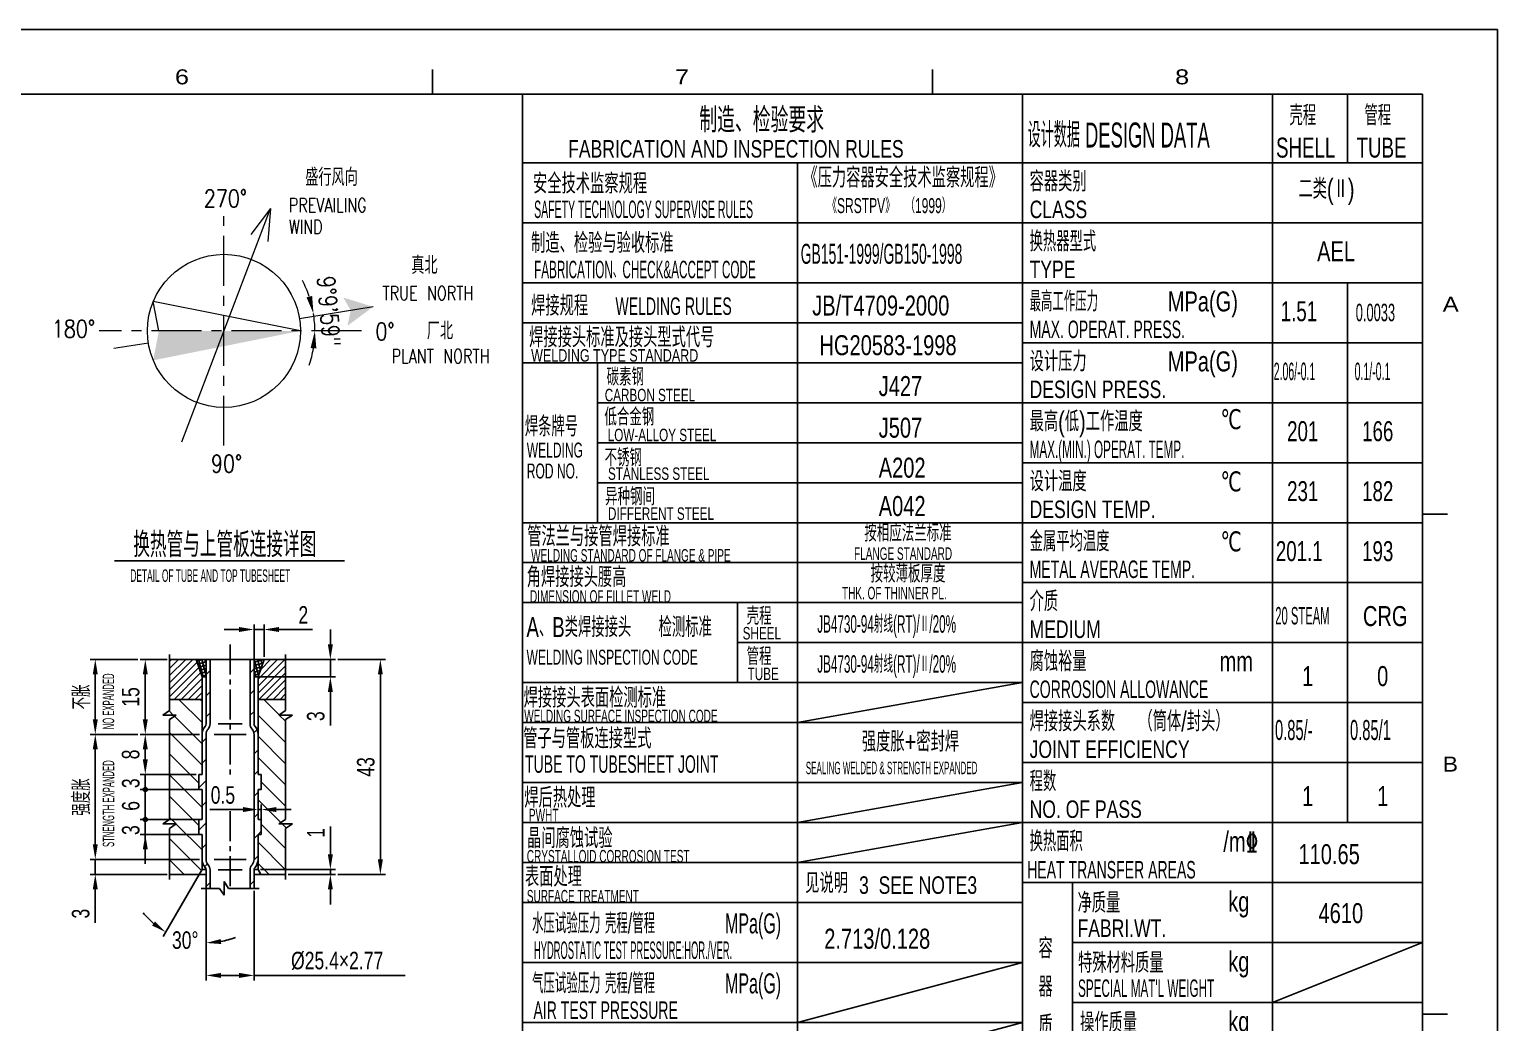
# Model space of a CAD drawing. Extents: x 0 to 840, y 0 to 594.
# Drawn here: x 546.4 to 840, y 395.3 to 594 of the extents above; entities that cross this region are included whole.
import ezdxf
from ezdxf.enums import TextEntityAlignment as Align

# ---------------------------------------------------------------- set-up
doc = ezdxf.new("R2010")
doc.units = 0
doc.header["$LTSCALE"] = 8
doc.linetypes.add('CENTER', pattern=[2, 1.25, -0.25, 0.25, -0.25])
doc.linetypes.add('CENTER2', pattern=[1.125, 0.75, -0.125, 0.125, -0.125])
doc.layers.get('0').update_dxf_attribs({"color": 2, "linetype": 'CONTINUOUS'})
doc.layers.get('DEFPOINTS').update_dxf_attribs({"linetype": 'CONTINUOUS'})
for name, color, linetype in [('3', 3, 'CENTER2'), ('D', 7, 'CONTINUOUS'), ('NKEY', 7, 'CONTINUOUS'), ('OT', 1, 'CONTINUOUS'), ('TEXT', 7, 'CONTINUOUS'), ('X4600A1$0$BORDER', 7, 'CONTINUOUS')]:
    doc.layers.add(name, color=color, linetype=linetype)
doc.styles.add('HZ0', font='TXT', dxfattribs={"width": 0.75, "bigfont": 'HZTXT0'})
doc.styles.get("Standard").update_dxf_attribs({"font": 'JDECSTD', "width": 0.75, "bigfont": 'HZDX'})
doc.styles.add('X4600A1$0$STANDARD', font='AUCAD', dxfattribs={"width": 0.8})
doc.dimstyles.new('STANDARD$0', dxfattribs={"dimscale": 0, "dimtxt": 3.5, "dimasz": 3, "dimexe": 1, "dimexo": 0.5, "dimgap": 1, "dimtad": 1, "dimdsep": 46, "dimtxsty": 'Standard', "dimcen": 0, "dimclrd": 7, "dimclre": 7, "dimclrt": 7, "dimadec": 0, "dimazin": 0, "dimtfac": 0.714286, "dimtmove": 0, "dimatfit": 3, "dimfxl": 0, "dimtolj": 1, "dimarcsym": 0})
doc.dimstyles.new('STANDARD$2', dxfattribs={"dimscale": 0, "dimtxt": 3.5, "dimasz": 3, "dimexe": 1, "dimexo": 0.0625, "dimgap": 0.09, "dimtad": 0, "dimtih": 1, "dimtoh": 1, "dimzin": 0, "dimdsep": 46, "dimtxsty": 'Standard', "dimcen": 0.09, "dimclrt": 7, "dimazin": 0, "dimtfac": 1, "dimtofl": 0, "dimtmove": 0, "dimatfit": 3, "dimfxl": 0, "dimtolj": 1, "dimarcsym": 0})

# ---------------------------------------------------------------- blocks, each defined once
blk = doc.blocks.new('*D72')
at = {"layer": 'DEFPOINTS', "color": 0}
for p in [(569.57, 467.93), (574.42, 467.93), (580.92, 452.93)]:
    blk.add_point(p, dxfattribs=at)
at = {"layer": 'TEXT', "color": 7, "lineweight": -2}
for p, q in [((573.92, 467.93), (568.57, 467.93)), ((569.57, 455.93), (569.57, 464.93)), ((580.42, 452.93), (568.57, 452.93))]:
    blk.add_line(p, q, dxfattribs=at)
at = {"layer": 'TEXT', "color": 7}
for points in [[(569.07, 464.93), (570.07, 464.93), (569.57, 467.93)], [(569.07, 455.93), (570.07, 455.93), (569.57, 452.93)]]:
    blk.add_solid(points, dxfattribs=at)
at = {"layer": 'TEXT', "color": 7, "insert": (566.66, 460.43), "char_height": 3.5, "attachment_point": 5, "rotation": 90}
blk.add_mtext('\\A1;15', dxfattribs=at)
blk = doc.blocks.new('*D73')
at = {"layer": 'DEFPOINTS', "color": 0}
for p in [(580.42, 452.93), (569.57, 444.93), (580.27, 444.93)]:
    blk.add_point(p, dxfattribs=at)
at = {"layer": 'TEXT', "color": 7, "lineweight": -2}
for p, q in [((579.92, 452.93), (568.57, 452.93)), ((569.57, 449.93), (569.57, 447.93)), ((579.77, 444.93), (568.57, 444.93))]:
    blk.add_line(p, q, dxfattribs=at)
at = {"layer": 'TEXT', "color": 7}
for points in [[(569.07, 449.93), (570.07, 449.93), (569.57, 452.93)], [(569.07, 447.93), (570.07, 447.93), (569.57, 444.93)]]:
    blk.add_solid(points, dxfattribs=at)
at = {"layer": 'TEXT', "color": 7, "insert": (566.66, 448.93), "char_height": 3.5, "attachment_point": 5, "rotation": 90}
blk.add_mtext('\\A1;8', dxfattribs=at)
blk = doc.blocks.new('*D74')
at = {"layer": 'DEFPOINTS', "color": 0}
for p in [(568.57, 467.93), (559.57, 452.93), (568.57, 452.93)]:
    blk.add_point(p, dxfattribs=at)
at = {"layer": 'TEXT', "color": 7, "lineweight": -2}
for p, q in [((568.07, 467.93), (558.57, 467.93)), ((559.57, 464.93), (559.57, 455.93)), ((568.07, 452.93), (558.57, 452.93))]:
    blk.add_line(p, q, dxfattribs=at)
at = {"layer": 'TEXT', "color": 7}
for points in [[(559.07, 464.93), (560.07, 464.93), (559.57, 467.93)], [(559.07, 455.93), (560.07, 455.93), (559.57, 452.93)]]:
    blk.add_solid(points, dxfattribs=at)
at = {"layer": 'TEXT', "color": 7, "insert": (556.82, 460.43), "char_height": 3.5, "attachment_point": 5, "rotation": 90}
blk.add_mtext('\\A1;不胀', dxfattribs=at)
blk = doc.blocks.new('*D75')
at = {"layer": 'DEFPOINTS', "color": 0}
for p in [(568.57, 452.93), (559.57, 427.93), (580.92, 427.93)]:
    blk.add_point(p, dxfattribs=at)
at = {"layer": 'TEXT', "color": 7, "lineweight": -2}
for p, q in [((568.07, 452.93), (558.57, 452.93)), ((559.57, 449.93), (559.57, 430.93)), ((580.42, 427.93), (558.57, 427.93))]:
    blk.add_line(p, q, dxfattribs=at)
at = {"layer": 'TEXT', "color": 7}
for points in [[(559.07, 449.93), (560.07, 449.93), (559.57, 452.93)], [(559.07, 430.93), (560.07, 430.93), (559.57, 427.93)]]:
    blk.add_solid(points, dxfattribs=at)
at = {"layer": 'TEXT', "color": 7, "insert": (556.82, 440.43), "char_height": 3.5, "attachment_point": 5, "rotation": 90}
blk.add_mtext('\\A1;强度胀', dxfattribs=at)
blk = doc.blocks.new('*D76')
at = {"layer": 'DEFPOINTS', "color": 0}
for p in [(580.42, 427.93), (559.57, 424.93), (574.42, 424.93)]:
    blk.add_point(p, dxfattribs=at)
at = {"layer": 'TEXT', "color": 7, "lineweight": -2}
for p, q in [((559.57, 430.93), (559.57, 433.93)), ((579.92, 427.93), (558.57, 427.93)), ((559.57, 427.93), (559.57, 424.93)), ((573.92, 424.93), (558.57, 424.93)), ((559.57, 421.93), (559.57, 415.24))]:
    blk.add_line(p, q, dxfattribs=at)
at = {"layer": 'TEXT', "color": 7}
for points in [[(559.07, 430.93), (560.07, 430.93), (559.57, 427.93)], [(559.07, 421.93), (560.07, 421.93), (559.57, 424.93)]]:
    blk.add_solid(points, dxfattribs=at)
at = {"layer": 'TEXT', "color": 7, "insert": (556.66, 417.08), "char_height": 3.5, "attachment_point": 5, "rotation": 90}
blk.add_mtext('\\A1;3', dxfattribs=at)
blk = doc.blocks.new('*D77')
at = {"layer": 'DEFPOINTS', "color": 0}
for p in [(592.12, 425.93), (606.58, 425.93), (597.63, 424.93)]:
    blk.add_point(p, dxfattribs=at)
at = {"layer": 'TEXT', "color": 7, "lineweight": -2}
for p, q in [((606.58, 428.93), (606.58, 434.52)), ((592.62, 425.93), (607.58, 425.93)), ((606.58, 424.93), (606.58, 425.93)), ((598.13, 424.93), (607.58, 424.93)), ((606.58, 421.93), (606.58, 418.93))]:
    blk.add_line(p, q, dxfattribs=at)
at = {"layer": 'TEXT', "color": 7}
for points in [[(606.08, 428.93), (607.08, 428.93), (606.58, 425.93)], [(606.08, 421.93), (607.08, 421.93), (606.58, 424.93)]]:
    blk.add_solid(points, dxfattribs=at)
at = {"layer": 'TEXT', "color": 7, "insert": (603.67, 433.23), "char_height": 3.5, "attachment_point": 5, "rotation": 90}
blk.add_mtext('\\A1;1', dxfattribs=at)
blk = doc.blocks.new('*D78')
at = {"layer": 'DEFPOINTS', "color": 0}
for p in [(607.58, 467.93), (607.58, 424.93), (616.58, 424.93)]:
    blk.add_point(p, dxfattribs=at)
at = {"layer": 'TEXT', "color": 7, "lineweight": -2}
for p, q in [((608.08, 467.93), (617.58, 467.93)), ((616.58, 464.93), (616.58, 427.93)), ((608.08, 424.93), (617.58, 424.93))]:
    blk.add_line(p, q, dxfattribs=at)
at = {"layer": 'TEXT', "color": 7}
for points in [[(616.08, 464.93), (617.08, 464.93), (616.58, 467.93)], [(616.08, 427.93), (617.08, 427.93), (616.58, 424.93)]]:
    blk.add_solid(points, dxfattribs=at)
at = {"layer": 'TEXT', "color": 7, "insert": (613.67, 446.43), "char_height": 3.5, "attachment_point": 5, "rotation": 90}
blk.add_mtext('\\A1;43', dxfattribs=at)
blk = doc.blocks.new('*D79')
at = {"layer": 'DEFPOINTS', "color": 0}
for p in [(593.32, 473.93), (593.32, 467.93), (591.32, 465.93)]:
    blk.add_point(p, dxfattribs=at)
at = {"layer": 'TEXT', "color": 7, "lineweight": -2}
for p, q in [((588.32, 473.93), (585.32, 473.93)), ((591.32, 466.43), (591.32, 474.93)), ((591.32, 473.93), (593.32, 473.93)), ((593.32, 468.43), (593.32, 474.93)), ((596.32, 473.93), (603.02, 473.93))]:
    blk.add_line(p, q, dxfattribs=at)
at = {"layer": 'TEXT', "color": 7}
for points in [[(588.32, 474.43), (588.32, 473.43), (591.32, 473.93)], [(596.32, 474.43), (596.32, 473.43), (593.32, 473.93)]]:
    blk.add_solid(points, dxfattribs=at)
at = {"layer": 'TEXT', "color": 7, "insert": (601.17, 476.85), "char_height": 3.5, "attachment_point": 5}
blk.add_mtext('\\A1;2', dxfattribs=at)
blk = doc.blocks.new('*D98')
at = {"layer": 'DEFPOINTS', "color": 0}
for p in [(596.04, 467.93), (591.32, 464.43), (606.58, 464.43)]:
    blk.add_point(p, dxfattribs=at)
at = {"layer": 'TEXT', "color": 7, "lineweight": -2}
for p, q in [((606.58, 470.93), (606.58, 473.93)), ((596.54, 467.93), (607.58, 467.93)), ((606.58, 467.93), (606.58, 464.43)), ((591.82, 464.43), (607.58, 464.43)), ((606.58, 461.43), (606.58, 454.74))]:
    blk.add_line(p, q, dxfattribs=at)
at = {"layer": 'TEXT', "color": 7}
for points in [[(606.08, 470.93), (607.08, 470.93), (606.58, 467.93)], [(606.08, 461.43), (607.08, 461.43), (606.58, 464.43)]]:
    blk.add_solid(points, dxfattribs=at)
at = {"layer": 'TEXT', "color": 7, "insert": (603.67, 456.58), "char_height": 3.5, "attachment_point": 5, "rotation": 90}
blk.add_mtext('\\A1;3', dxfattribs=at)
blk = doc.blocks.new('*D104')
at = {"layer": 'DEFPOINTS', "color": 0}
for p in [(581.72, 423.61), (591.32, 422.13), (591.32, 404.72)]:
    blk.add_point(p, dxfattribs=at)
at = {"layer": 'TEXT', "color": 7, "lineweight": -2}
for p, q in [((581.72, 423.11), (581.72, 403.72)), ((591.32, 421.63), (591.32, 403.72)), ((584.72, 404.72), (588.32, 404.72)), ((591.32, 404.72), (621.56, 404.72))]:
    blk.add_line(p, q, dxfattribs=at)
at = {"layer": 'TEXT', "color": 7}
for points in [[(584.72, 405.22), (584.72, 404.22), (581.72, 404.72)], [(588.32, 405.22), (588.32, 404.22), (591.32, 404.72)]]:
    blk.add_solid(points, dxfattribs=at)
at = {"layer": 'TEXT', "color": 7, "insert": (607.94, 407.63), "char_height": 3.5, "attachment_point": 5}
blk.add_mtext('\\A1;%%C25.4×2.77', dxfattribs=at)
blk = doc.blocks.new('*D105')
at = {"layer": 'DEFPOINTS', "color": 0}
for p in [(580.92, 425.93), (581.72, 425.81), (580.35, 424.93), (581.72, 422.13), (576.22, 412.19)]:
    blk.add_point(p, dxfattribs=at)
at = {"layer": 'TEXT', "color": 0}
for p, q in [((580.32, 424.88), (573.17, 412.51)), ((581.72, 422.06), (581.72, 410.22))]:
    blk.add_line(p, q, dxfattribs=at)
for start, end in [(218.6163, 229.3081), (280.6919, 291.3837)]:
    blk.add_arc((581.72, 427.32), 16.1, start, end, dxfattribs=at)
for points in [[(571.52, 415.52), (570.94, 414.7), (573.67, 413.37)], [(584.76, 411), (584.66, 411.99), (581.72, 411.22)]]:
    blk.add_solid(points, dxfattribs=at)
at = {"layer": 'TEXT', "color": 7, "insert": (577.56, 411.76), "char_height": 3.5, "attachment_point": 5}
blk.add_mtext('\\A1;30%%D', dxfattribs=at)

msp = doc.modelspace()

# ---------------------------------------------------------------- hatches: boundary and pattern name
at = {"layer": 'TEXT'}
h = msp.add_hatch(dxfattribs=at)
h.set_pattern_fill('_USER', color=256, angle=45, style=0, pattern_type=0)
h.set_pattern_definition([(45, (0, 10.4812), (-0.7071068, 0.7071068), [])])
h.paths.add_polyline_path([(580.924, 464.43), (579.724, 467.93), (574.423, 467.93), (574.423, 459.93), (580.924, 459.93)])
h.paths.add_polyline_path([(597.626, 467.93), (593.324, 467.93), (592.124, 464.43), (592.124, 459.93), (597.626, 459.93)])
h = msp.add_hatch(dxfattribs=at)
h.set_pattern_fill('ANSI37', color=256, scale=0.2, angle=60, style=0)
h.set_pattern_definition([(105, (0, 10.4812), (-0.6133629, -0.1643501), []), (195, (0, 10.4812), (0.1643501, -0.6133629), [])])
h.paths.add_polyline_path([(580.924, 464.43), (581.724, 464.43), (581.724, 467.93), (579.724, 467.93)])
h.paths.add_polyline_path([(593.324, 467.93), (591.324, 467.93), (591.324, 464.43), (592.124, 464.43)])
h = msp.add_hatch(dxfattribs=at)
h.set_pattern_fill('_USER', color=256, scale=3, angle=45, style=0, pattern_type=0)
h.set_pattern_definition([(45, (0, 10.4812), (-2.12132, 2.12132), [])])
h.paths.add_polyline_path([(582.524, 467.93), (581.724, 467.93), (581.724, 455.047, -0.1826758), (581.524, 454.518, 0.1826758), (580.924, 452.93), (580.924, 444.93), (580.274, 444.93), (580.274, 441.93), (580.924, 441.93), (580.924, 435.93), (580.274, 435.93), (580.274, 432.93), (580.924, 432.93), (580.924, 427.93, 0.1826758), (581.524, 426.343, -0.1826758), (581.724, 425.814), (581.724, 422.127), (582.524, 422.127), (582.524, 425.814, 0.1826758), (582.124, 426.872, -0.1826758), (581.724, 427.93), (581.724, 452.93, -0.1826758), (582.124, 453.989, 0.1826758), (582.524, 455.047)])
h.paths.add_polyline_path([(591.324, 467.93), (590.524, 467.93), (590.524, 455.047, 0.1826758), (590.924, 453.989, -0.1826758), (591.324, 452.93), (591.324, 427.93, -0.1826758), (590.924, 426.872, 0.1826758), (590.524, 425.814), (590.524, 422.127), (591.324, 422.127), (591.324, 425.814, -0.1826758), (591.524, 426.343, 0.1826758), (592.124, 427.93), (592.124, 432.93), (592.774, 432.93), (592.774, 435.93), (592.124, 435.93), (592.124, 441.93), (592.774, 441.93), (592.774, 444.93), (592.124, 444.93), (592.124, 452.93, 0.1826758), (591.524, 454.518, -0.1826758), (591.324, 455.047)])
h = msp.add_hatch(dxfattribs=at)
h.set_pattern_fill('_USER', color=256, scale=3, angle=135, style=0, pattern_type=0)
h.set_pattern_definition([(135, (3.236, 23.224), (-2.12132, -2.12132), [])])
h.paths.add_polyline_path([(575.773, 456.821), (574.423, 455.921), (574.423, 435.93), (574.425, 435.93), (573.073, 435.029), (575.773, 435.029), (574.423, 434.129), (574.423, 424.93), (580.347, 424.93), (580.924, 425.93), (580.924, 432.93), (580.274, 432.93), (580.274, 435.93), (580.924, 435.93), (580.924, 441.93), (580.274, 441.93), (580.274, 444.93), (580.924, 444.93), (580.924, 459.93), (574.423, 459.93), (574.423, 457.721), (573.073, 456.821)])
h.paths.add_polyline_path([(592.124, 444.93), (592.774, 444.93), (592.774, 441.93), (592.124, 441.93), (592.124, 437.905), (592.774, 437.905), (592.774, 435.93), (592.774, 432.93), (592.124, 432.93), (592.124, 425.93), (592.702, 424.93), (597.626, 424.93), (597.626, 434.129), (598.976, 435.029), (596.276, 435.029), (597.626, 435.929), (597.626, 455.921), (598.976, 456.821), (596.276, 456.821), (597.626, 457.721), (597.626, 459.93), (592.124, 459.93)])

# ---------------------------------------------------------------- linework, layer by layer
for p, q in [((0, 594), (840, 594)), ((840, 594), (840, 0)), ((795, 399.3), (825, 411.3))]:
    msp.add_line(p, q)
at = {"color": 7}
for p, q in [((700, 455.3), (745, 463.3)), ((700, 435.3), (745, 443.3)), ((700, 427.3), (745, 435.3))]:
    msp.add_line(p, q, dxfattribs=at)
at = {"layer": '3'}
for p, q in [((586.524, 470.93), (586.524, 444.188)), ((586.524, 437.603), (586.524, 422.127))]:
    msp.add_line(p, q, dxfattribs=at)
at = {"layer": 'D'}
for p, q in [((795, 581), (795, 363.3)), ((810, 581), (810, 567.3)), ((745, 567.3), (645, 567.3)), ((700, 567.3), (700, 363.3)), ((825, 567.3), (745, 567.3)), ((745, 555.3), (645, 555.3)), ((825, 555.3), (745, 555.3)), ((745, 543.3), (645, 543.3)), ((825, 543.3), (745, 543.3)), ((810, 543.3), (810, 435.3)), ((745, 535.3), (645, 535.3)), ((825, 531.3), (745, 531.3)), ((745, 527.3), (645, 527.3)), ((660, 527.3), (660, 495.3)), ((745, 519.3), (660, 519.3)), ((825, 519.3), (745, 519.3)), ((745, 511.3), (660, 511.3)), ((825, 507.3), (745, 507.3)), ((745, 503.3), (660, 503.3)), ((745, 495.3), (645, 495.3)), ((825, 495.3), (745, 495.3)), ((745, 487.3), (645, 487.3)), ((825, 483.3), (745, 483.3)), ((745, 479.3), (645, 479.3)), ((688, 479.3), (688, 463.3)), ((745, 471.3), (688, 471.3)), ((745, 471.3), (700, 471.3)), ((825, 471.3), (745, 471.3)), ((745, 463.3), (645, 463.3)), ((825, 459.3), (745, 459.3)), ((745, 455.3), (645, 455.3)), ((825, 447.3), (745, 447.3)), ((745, 443.3), (645, 443.3)), ((745, 435.3), (645, 435.3)), ((825, 435.3), (745, 435.3)), ((745, 427.3), (645, 427.3)), ((825, 423.3), (745, 423.3)), ((755, 423.3), (755, 375.3)), ((745, 419.3), (645, 419.3)), ((825, 411.3), (755, 411.3)), ((745, 407.3), (645, 407.3)), ((825, 399.3), (755, 399.3)), ((745, 395.3), (645, 395.3))]:
    msp.add_line(p, q, dxfattribs=at)
at = {"layer": 'NKEY', "color": 1, "linetype": 'Continuous', "lineweight": 15}
for p, q in [((576.851, 511.442), (594.608, 558.19)), ((594.608, 558.19), (590.645, 552.956)), ((594.608, 558.19), (594.091, 551.57)), ((600.609, 533.677), (571.162, 539.566)), ((572.281, 533.677), (571.162, 539.566)), ((615.13, 538.491), (600.414, 536.116)), ((570.18, 531.237), (563.269, 530.122))]:
    msp.add_line(p, q, dxfattribs=at)
at = {"layer": 'NKEY', "color": 1, "linetype": 'CENTER', "lineweight": 15}
for p, q in [((585.297, 510.708), (585.297, 556.646)), ((612.836, 533.677), (560.376, 533.677))]:
    msp.add_line(p, q, dxfattribs=at)
at = {"layer": 'NKEY', "color": 1, "linetype": 'Continuous', "lineweight": 15}
msp.add_circle((585.297, 533.677), 15.313, dxfattribs=at)
for start, end in [(18.44696, 27.72754), (0, 9.16638), (341.43884, 350.71942)]:
    msp.add_arc((581.85, 533.677), 21.632, start, end, dxfattribs=at)
for points in [[(602.937, 540.661), (601.804, 540.382), (603.205, 537.123)], [(609.179, 540.345), (615.13, 538.491), (610.647, 537.767), (610.001, 534.698)], [(572.281, 533.677), (571.162, 527.787), (600.609, 533.677)], [(602.617, 530.235), (603.78, 530.141), (603.482, 533.677)]]:
    msp.add_solid(points, dxfattribs=at)
at = {"layer": 'OT'}
for p, q in [((29, 581), (825, 581)), ((645, 581), (645, 363.3)), ((745, 581), (745, 363.3)), ((825, 581), (825, 15)), ((563.409, 487.642), (609.426, 487.642)), ((574.423, 467.93), (597.626, 467.93)), ((580.924, 464.43), (579.724, 467.93)), ((581.724, 467.93), (581.724, 455.047)), ((582.524, 467.93), (582.524, 455.047)), ((590.524, 467.93), (590.524, 455.047)), ((591.324, 467.93), (591.324, 455.047)), ((592.124, 464.43), (593.324, 467.93)), ((580.924, 464.43), (580.924, 444.93)), ((580.924, 464.43), (581.724, 464.43)), ((591.324, 464.43), (592.124, 464.43)), ((592.124, 464.43), (592.124, 444.93)), ((574.423, 459.93), (580.924, 459.93)), ((592.124, 459.93), (597.626, 459.93)), ((581.724, 452.93), (581.724, 427.93)), ((583.324, 452.93), (589.724, 452.93)), ((584.124, 455.047), (588.924, 455.047)), ((591.324, 452.93), (591.324, 427.93)), ((580.274, 444.93), (580.274, 441.93)), ((580.274, 444.93), (580.924, 444.93)), ((592.774, 444.93), (592.124, 444.93)), ((592.774, 444.93), (592.774, 441.93)), ((580.274, 441.93), (580.924, 441.93)), ((580.924, 441.93), (580.924, 435.93)), ((592.124, 441.93), (592.124, 435.93)), ((592.774, 441.93), (592.124, 441.93)), ((580.274, 435.93), (580.924, 435.93)), ((580.274, 435.93), (580.274, 432.93)), ((592.774, 435.93), (592.124, 435.93)), ((592.774, 435.93), (592.774, 432.93)), ((580.274, 432.93), (580.924, 432.93)), ((580.924, 432.93), (580.924, 425.93)), ((592.774, 432.93), (592.124, 432.93)), ((592.124, 432.93), (592.124, 425.93)), ((580.924, 425.93), (580.347, 424.93)), ((580.924, 425.93), (581.724, 425.93)), ((581.724, 425.814), (581.724, 422.127)), ((582.524, 425.814), (582.524, 422.127)), ((589.724, 427.93), (583.324, 427.93)), ((584.124, 425.814), (588.924, 425.814)), ((590.524, 425.814), (590.524, 422.127)), ((592.124, 425.93), (591.324, 425.93)), ((591.324, 425.814), (591.324, 422.127)), ((592.124, 425.93), (592.702, 424.93)), ((574.423, 424.93), (581.724, 424.93)), ((597.626, 424.93), (591.324, 424.93))]:
    msp.add_line(p, q, dxfattribs=at)
for centre, radius, start, end in [((583.324, 452.93), 2.4, 138.59038, 180), ((580.924, 455.047), 0.8, 318.59038, 0), ((583.324, 452.93), 1.6, 138.59038, 180), ((580.924, 455.047), 1.6, 318.59038, 0), ((592.124, 455.047), 1.6, 180, 221.40962), ((589.724, 452.93), 1.6, 0, 41.40962), ((592.124, 455.047), 0.8, 180, 221.40962), ((589.724, 452.93), 2.4, 0, 41.40962), ((583.324, 427.93), 2.4, 180, 221.40962), ((580.924, 425.814), 0.8, 360, 41.40962), ((583.324, 427.93), 1.6, 180, 221.40962), ((580.924, 425.814), 1.6, 360, 41.40962), ((592.124, 425.814), 1.6, 138.59038, 180), ((589.724, 427.93), 1.6, 318.59038, 0), ((592.124, 425.814), 0.8, 138.59038, 180), ((589.724, 427.93), 2.4, 318.59038, 0)]:
    msp.add_arc(centre, radius, start, end, dxfattribs=at)
at = {"layer": 'TEXT'}
for p, q in [((574.423, 468.93), (574.423, 457.721)), ((597.626, 468.93), (597.626, 457.721)), ((573.073, 456.821), (574.423, 457.721)), ((573.073, 456.821), (575.773, 456.821)), ((574.423, 455.921), (575.773, 456.821)), ((574.423, 455.921), (574.423, 435.929)), ((596.276, 456.821), (597.626, 457.721)), ((596.276, 456.821), (598.976, 456.821)), ((597.626, 455.921), (598.976, 456.821)), ((597.626, 455.921), (597.626, 435.929)), ((573.073, 435.029), (574.423, 435.929)), ((573.073, 435.029), (575.773, 435.029)), ((574.423, 434.129), (575.773, 435.029)), ((596.276, 435.029), (597.626, 435.929)), ((596.276, 435.029), (598.976, 435.029)), ((597.626, 434.129), (598.976, 435.029)), ((574.423, 434.129), (574.423, 423.93)), ((597.626, 434.129), (597.626, 423.93)), ((586.242, 422.127), (585.342, 423.477)), ((585.342, 420.777), (585.342, 423.477)), ((580.724, 422.127), (584.442, 422.127)), ((585.342, 420.777), (584.442, 422.127)), ((586.242, 422.127), (592.324, 422.127)), ((700, 395.3), (745, 407.3)), ((700, 383.3), (745, 395.3))]:
    msp.add_line(p, q, dxfattribs=at)
at = {"layer": 'TEXT', "color": 7}
for p, q in [((569.574, 444.93), (569.574, 427.035)), ((580.274, 441.93), (568.574, 441.93)), ((589.124, 437.905), (582.477, 437.905)), ((592.774, 437.905), (592.124, 437.905)), ((592.774, 435.93), (592.774, 438.905)), ((595.774, 437.905), (598.774, 437.905)), ((580.274, 435.93), (568.574, 435.93)), ((580.274, 432.93), (568.574, 432.93))]:
    msp.add_line(p, q, dxfattribs=at)
at = {"layer": 'TEXT'}
for centre, radius in [((569.574, 441.93), 0.4), ((569.574, 441.93), 0.2), ((569.574, 435.93), 0.4), ((569.574, 435.93), 0.2)]:
    msp.add_circle(centre, radius, dxfattribs=at)
at = {"layer": 'TEXT', "color": 7}
for points in [[(589.124, 438.405), (589.124, 437.405), (592.124, 437.905)], [(595.774, 438.405), (595.774, 437.405), (592.774, 437.905)], [(569.074, 429.93), (570.074, 429.93), (569.574, 432.93)]]:
    msp.add_solid(points, dxfattribs=at)
at = {"layer": 'X4600A1$0$BORDER', "color": 3}
for p, q in [((627, 581), (627, 586)), ((727, 581), (727, 586)), ((830, 497), (825, 497)), ((830, 397), (825, 397))]:
    msp.add_line(p, q, dxfattribs=at)

# ---------------------------------------------------------------- texts
at = {"color": 7}
for s, height, width, p in [('《压力容器安全技术监察规程》', 4, 0.75, (701.172, 562.338)), ('《SRSTPV》   （1999）', 3, 0.6, (705.914, 557.232)), ('GB151-1999/GB150-1998', 4, 0.52, (700.637, 547.09)), ('JB/T4709-2000', 4, 0.75, (702.933, 536.747)), ('HG20583-1998', 4, 0.75, (704.381, 528.809)), ('J427', 4, 0.75, (716.235, 520.631)), ('J507', 4, 0.75, (716.235, 512.305)), ('A202', 4, 0.75, (716.235, 504.305)), ('A042', 4, 0.75, (716.235, 496.631)), ('按相应法兰标准', 3.5, 0.75, (713.359, 491.524)), ('FLANGE STANDARD', 2.5, 0.6, (711.298, 487.863)), ('按较薄板厚度', 3.5, 0.75, (714.616, 483.315)), ('THK. OF THINNER PL.', 2.5, 0.6, (708.884, 479.962)), ('2.713/0.128', 4, 0.75, (705.345, 410.066))]:
    msp.add_text(s, height=height, dxfattribs=dict(at, width=width)).set_placement(p)
for s, height, width, p in [('二类(Ⅱ)', 4, 0.75, (800.163, 560.091)), ('AEL', 4, 0.75, (803.906, 547.606)), ('1.51', 4, 0.7, (796.622, 535.605)), ('0.0033', 3.5, 0.55, (811.622, 535.605)), ('2.06/-0.1', 3.5, 0.45, (795.226, 523.822)), ('0.1/-0.1', 3.5, 0.45, (811.404, 523.822)), ('201', 4, 0.7, (797.9, 511.605)), ('166', 4, 0.7, (812.9, 511.605)), ('231', 4, 0.7, (797.9, 499.605)), ('182', 4, 0.7, (812.9, 499.605)), ('换热管与上管板连接详图', 5, 0.7, (567.18, 488.4)), ('201.1', 4, 0.7, (795.648, 487.605)), ('193', 4, 0.7, (812.9, 487.605)), ('DETAIL OF TUBE AND TOP TUBESHEET', 2.5, 0.5, (566.587, 483.46)), ('CRG', 4, 0.75, (813.064, 474.609)), ('JB4730-94射线(RT)/Ⅱ/20%', 3.5, 0.5, (703.942, 473.286)), ('20 STEAM', 3.5, 0.48, (795.535, 474.937)), ('JB4730-94射线(RT)/Ⅱ/20%', 3.5, 0.5, (703.942, 465.286)), ('1', 4, 0.75, (800.902, 462.609)), ('0', 4, 0.75, (815.902, 462.609)), ('0.85/-', 4, 0.55, (795.478, 451.822)), ('0.85/1', 4, 0.55, (810.478, 451.822)), ('SEALING WELDED & STRENGTH EXPANDED', 2.5, 0.48, (701.657, 444.981)), ('1', 4, 0.75, (800.902, 438.609)), ('1', 4, 0.75, (815.902, 438.609)), ('110.65', 4, 0.75, (800.171, 426.98)), ('见说明', 4, 0.75, (701.534, 421.198)), ('3  SEE NOTE3', 3.5, 0.75, (712.307, 421.039)), ('4610', 4, 0.75, (804.184, 415.181))]:
    msp.add_text(s, height=height, dxfattribs=dict(width=width)).set_placement(p)
at = {"width": 0.5}
for s, p in [('NO EXPANDED ', (563.347, 453.944)), ('STNENGTH EXPANDED', (563.355, 430.415))]:
    msp.add_text(s, height=2.3, rotation=90, dxfattribs=at).set_placement(p)
at = {"color": 7, "width": 0.75}
msp.add_text('强度胀+密封焊', height=4, dxfattribs=at).set_placement((722.585, 451.706), align=Align.MIDDLE)
at = {"layer": 'D'}
for s, height, width, p in [('制造、检验要求', 5, 0.75, (680.361, 573.357)), ('壳程', 4, 0.7, (798.374, 574.798)), ('管程', 4, 0.7, (813.374, 574.798)), ('设计数据 DESIGN DATA', 5, 0.55, (746.022, 570.361)), ('FABRICATION AND INSPECTION RULES', 3.5, 0.75, (654.13, 568.347)), ('SHELL', 4, 0.7, (795.684, 568.34)), ('TUBE', 4, 0.7, (811.794, 568.34)), ('安全技术监察规程', 4, 0.75, (647.119, 561.147)), ('容器类别', 4, 0.75, (746.412, 561.561)), ('SAFETY TECHNOLOGY SUPERVISE RULES', 3.5, 0.45, (647.331, 556.246)), ('CLASS', 3.5, 0.75, (746.412, 556.231)), ('制造、检验与验收标准', 4, 0.75, (646.721, 549.261)), ('换热器型式', 4, 0.7, (746.412, 549.561)), ('FABRICATION、CHECK&ACCEPT CODE', 3.5, 0.5, (647.331, 544.205)), ('TYPE', 3.5, 0.75, (746.412, 544.231)), ('焊接规程', 4, 0.75, (646.721, 536.717)), ('WELDING RULES', 3.5, 0.6, (663.591, 536.87)), ('最高工作压力', 4, 0.6, (746.412, 537.561)), ('MPa(G)', 4, 0.75, (774.037, 537.561)), ('焊接接头标准及接头型式代号', 4, 0.75, (646.324, 530.384)), ('MAX. OPERAT. PRESS.', 3.5, 0.6, (746.412, 532.231)), ('WELDING TYPE STANDARD ', 2.5, 0.75, (646.721, 527.519)), ('设计压力', 4, 0.75, (746.412, 525.561)), ('MPa(G)', 4, 0.75, (774.037, 525.561)), ('碳素钢', 3.5, 0.75, (661.814, 522.722)), ('DESIGN PRESS.', 3.5, 0.75, (746.412, 520.231)), ('CARBON STEEL', 2.5, 0.7, (661.45, 519.586)), ('焊条牌号', 4, 0.7, (645.469, 512.551)), ('低合金钢', 3.5, 0.75, (661.376, 514.722)), ('最高(低)工作温度 ', 4, 0.75, (746.412, 513.561)), (' ℃', 4, 0.75, (783.472, 514.016)), ('LOW-ALLOY STEEL', 2.5, 0.7, (662.044, 511.599)), ('WELDING ', 3, 0.6, (645.859, 508.321)), ('MAX.(MIN.) OPERAT. TEMP.', 3.5, 0.5, (746.412, 508.231)), ('不锈钢', 3.5, 0.75, (661.415, 506.565)), ('ROD NO.', 3, 0.6, (645.859, 504.139)), ('STANLESS STEEL', 2.5, 0.7, (662.096, 503.861)), ('设计温度', 4, 0.75, (746.412, 501.561)), (' ℃', 4, 0.75, (783.472, 501.561)), ('异种钢间', 3.5, 0.75, (661.518, 498.768)), ('DESIGN TEMP.', 3.5, 0.75, (746.412, 496.231)), ('DIFFERENT STEEL', 2.5, 0.7, (662.096, 495.861)), ('管法兰与接管焊接标准', 4, 0.75, (645.935, 490.549)), ('金属平均温度', 4, 0.7, (746.412, 489.561)), (' ℃', 4, 0.75, (783.472, 489.561)), ('WELDING STANDARD OF FLANGE & PIPE', 2.5, 0.6, (646.721, 487.519)), ('METAL AVERAGE TEMP.', 3.5, 0.6, (746.412, 484.231)), ('角焊接接头腰高', 4, 0.75, (645.841, 482.401)), ('DIMENSION OF FILLET WELD', 2.5, 0.6, (646.499, 479.297)), ('介质', 4, 0.75, (746.412, 477.561)), ('壳程', 3.5, 0.75, (689.823, 474.88)), ('A、B类焊接接头', 4, 0.7, (645.789, 472.414)), ('检测标准', 4, 0.7, (672.215, 472.417)), ('MEDIUM', 3.5, 0.75, (746.412, 472.231)), ('SHEEL', 2.5, 0.7, (689.022, 471.935)), ('WELDING INSPECTION CODE', 3, 0.6, (645.814, 466.887)), ('管程', 3.5, 0.75, (689.816, 466.798)), ('腐蚀裕量', 4, 0.75, (746.412, 465.561)), ('mm', 4, 0.75, (784.396, 465.561)), ('TUBE', 2.5, 0.7, (690.016, 463.793)), ('焊接接头表面检测标准', 4, 0.75, (645.228, 458.289)), ('CORROSION ALLOWANCE', 3.5, 0.6, (746.412, 460.231)), ('（筒体/封头）', 4, 0.75, (768.174, 453.561)), ('WELDING SURFACE INSPECTION CODE', 2.5, 0.6, (645.345, 455.385)), ('焊接接头系数', 4, 0.75, (746.412, 453.561)), ('管子与管板连接型式', 4, 0.75, (645.138, 450.13)), ('JOINT EFFICIENCY', 3.5, 0.75, (746.412, 448.231)), ('TUBE TO TUBESHEET JOINT', 3.5, 0.6, (645.499, 445.256)), ('程数', 4, 0.7, (746.412, 441.561)), ('焊后热处理', 4, 0.75, (645.364, 438.278)), ('PWHT', 2.5, 0.6, (646.28, 435.558)), ('NO. OF PASS', 3.5, 0.75, (746.412, 436.231)), ('晶间腐蚀试验', 4, 0.75, (645.903, 430.174)), ('换热面积', 4, 0.7, (746.412, 429.553)), ('/m%%132', 4, 0.75, (785.145, 429.502)), ('CRYSTALLOID CORROSION TEST', 2.5, 0.6, (645.864, 427.321)), ('表面处理', 4, 0.75, (645.494, 422.487)), ('HEAT TRANSFER AREAS', 3.5, 0.6, (745.922, 424.115)), ('SURFACE TREATMENT', 2.5, 0.6, (645.864, 419.321)), ('净质量', 4, 0.75, (755.991, 417.249)), ('kg', 4, 0.75, (786.122, 417.502)), ('水压试验压力 壳程/管程', 4, 0.6, (646.923, 413.12)), ('MPa(G)', 4, 0.6, (685.493, 413.12)), ('FABRI.WT.', 3.5, 0.75, (755.991, 412.419)), ('HYDROSTATIC TEST PRESSURE:HOR./VER.', 3.5, 0.4, (647.293, 408.014)), ('容', 4, 0.75, (748.18, 408.141)), ('特殊材料质量', 4, 0.75, (756.095, 405.249)), ('kg', 4, 0.75, (786.122, 405.502)), ('气压试验压力 壳程/管程', 4, 0.6, (646.923, 401.12)), ('MPa(G)', 4, 0.6, (685.493, 401.12)), ('器', 4, 0.75, (748.18, 400.437)), ("SPECIAL MAT'L WEIGHT", 3.5, 0.5, (756.095, 400.419)), ('AIR TEST PRESSURE', 3.5, 0.6, (647.196, 396.014)), ('质', 4, 0.75, (748.18, 392.733)), ('操作质量', 4, 0.75, (756.503, 393.249)), ('kg', 4, 0.75, (786.122, 393.502))]:
    msp.add_text(s, height=height, dxfattribs=dict(at, width=width)).set_placement(p)
at = {"layer": 'NKEY', "color": 2, "linetype": 'Continuous', "lineweight": 15, "style": 'HZ0'}
for s, width, p in [('盛行风向', 0.75, (606.807, 564.61)), ('270%%d', 0.8, (585.592, 560.176)), ('真北', 0.75, (625.398, 546.988)), ('180%%d', 0.8, (555.206, 534.092)), ('0%%d', 0.8, (617.517, 533.565)), ('厂北', 0.75, (628.507, 533.832)), ('90%%d', 0.8, (585.822, 507.114))]:
    msp.add_text(s, height=3.5, dxfattribs=dict(at, width=width)).set_placement(p, align=Align.MIDDLE)
at = {"layer": 'NKEY', "color": 2, "linetype": 'Continuous', "lineweight": 15, "style": 'HZ0', "width": 0.75}
for s, p in [('PREVAILING', (598.27, 557.398)), ('WIND', (598.27, 553.115)), ('TRUE NORTH', (617.009, 539.818)), ('PLANT NORTH', (618.814, 527.196))]:
    msp.add_text(s, height=2.8, dxfattribs=at).set_placement(p)
at = {"layer": 'NKEY', "color": 2, "linetype": 'Continuous', "lineweight": 15, "style": 'HZ0', "width": 0.8}
msp.add_text('9%%d9\'59"', height=3.5, rotation=274.92963, dxfattribs=at).set_placement((603.934, 544.481))
at = {"layer": 'TEXT', "color": 7, "width": 0.75}
for s, p in [('3', (568.408, 442.19)), ('6', (568.408, 437.66)), ('3', (568.408, 432.814))]:
    msp.add_text(s, height=3.5, rotation=90, dxfattribs=at).set_placement(p)
msp.add_text('0.5', height=3.5, dxfattribs=at).set_placement((582.655, 439.07))
at = {"layer": 'X4600A1$0$BORDER', "color": 3, "style": 'X4600A1$0$STANDARD', "oblique": 0.00002}
for s, width, p, p2 in [('6', 1.16, (575.5, 583), (578.306, 583)), ('7', 1.16, (675.5, 583), (678.306, 583)), ('8', 1.16, (775.5, 583), (778.306, 583)), ('A', 1.235185, (829, 537.5), (832.227, 537.5)), ('B', 1.226923, (829, 445.5), (832.087, 445.5))]:
    msp.add_text(s, height=3, dxfattribs=dict(at, width=width)).set_placement(p, p2, align=Align.FIT)

# ---------------------------------------------------------------- dimensions: what is measured, and where the dimension line sits
at = {"layer": 'TEXT'}
dim = msp.add_linear_dim(base=(593.324, 473.93), p1=(591.324, 465.93), p2=(593.324, 467.93), dimstyle='STANDARD$0', override={"dimscale": 1}, dxfattribs=at)
dim.commit()
dim.dimension.update_dxf_attribs({"geometry": '*D79', "text_midpoint": (601.171, 476.846)})
for base, p1, p2, angle, text, picture, middle in [((606.582, 464.43), (596.042, 467.93), (591.324, 464.43), 90, '3', '*D98', (603.667, 456.584)), ((559.574, 452.93), (568.574, 467.93), (568.574, 452.93), 90, '不胀', '*D74', (556.824, 460.43)), ((559.574, 427.93), (568.574, 452.93), (580.924, 427.93), 90, '强度胀', '*D75', (556.824, 440.43)), ((591.324, 404.716), (581.724, 423.615), (591.324, 422.127), 180, '%%C25.4×2.77', '*D104', (607.941, 407.631))]:
    dim = msp.add_linear_dim(base=base, p1=p1, p2=p2, angle=angle, text=text, dimstyle='STANDARD$0', override={"dimscale": 1}, dxfattribs=at)
    dim.commit()
    dim.dimension.update_dxf_attribs({"geometry": picture, "text_midpoint": middle})
for base, p1, p2, picture, middle in [((569.574, 467.93), (580.924, 452.93), (574.423, 467.93), '*D72', (566.658, 460.43)), ((616.582, 424.93), (607.582, 467.93), (607.582, 424.93), '*D78', (613.667, 446.43)), ((569.574, 444.93), (580.424, 452.93), (580.274, 444.93), '*D73', (566.658, 448.93)), ((606.582, 425.93), (597.626, 424.93), (592.124, 425.93), '*D77', (603.667, 433.227)), ((559.574, 424.93), (580.424, 427.93), (574.423, 424.93), '*D76', (556.658, 417.084))]:
    dim = msp.add_linear_dim(base=base, p1=p1, p2=p2, angle=90, dimstyle='STANDARD$0', override={"dimscale": 1}, dxfattribs=at)
    dim.commit()
    dim.dimension.update_dxf_attribs({"geometry": picture, "text_midpoint": middle})
dim = msp.add_angular_dim_2l(base=(576.218, 412.187), line1=((580.924, 425.93), (580.347, 424.93)), line2=((581.724, 425.814), (581.724, 422.127)), text='30%%D', dimstyle='STANDARD$2', override={"dimscale": 1, "dimdec": 0, "dimadec": 0}, dxfattribs=at)
dim.commit()
dim.dimension.update_dxf_attribs({"geometry": '*D105', "text_midpoint": (577.558, 411.765)})

doc.saveas('drawing.dxf')
